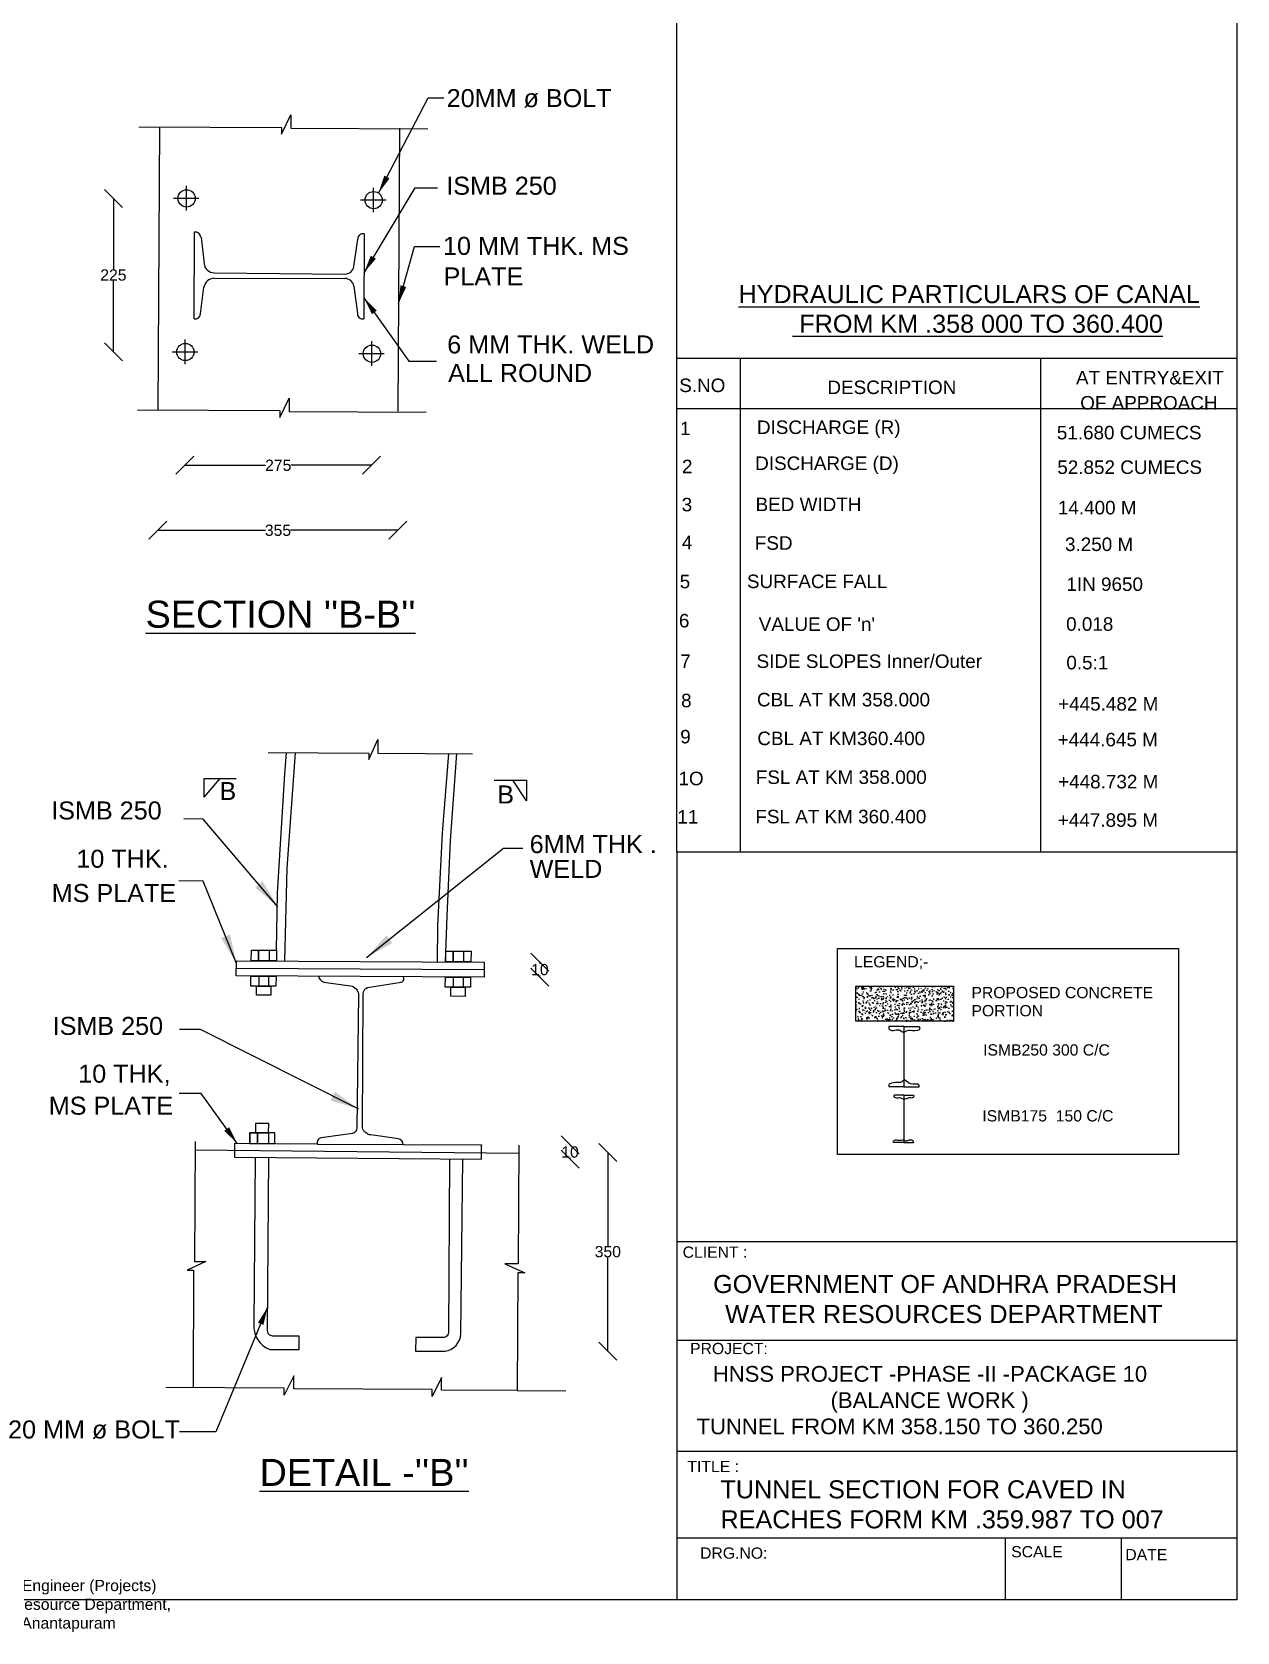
# Model space of a CAD drawing. Header units: millimetres. Extents: x -6546240 to -6538541, y 11661302 to 11667058.
# Drawn here: x -6541270 to -6538593, y 11661453 to 11665008 of the extents above; entities that cross this region are included whole.
import ezdxf

# ---------------------------------------------------------------- set-up
doc = ezdxf.new("R2010")
doc.units = ezdxf.units.MM
doc.header["$MEASUREMENT"] = 0
doc.layers.add('DIMENSION', color=7, linetype='Continuous')
doc.layers.add('TEXT', color=7, linetype='Continuous')
doc.styles.get("Standard").update_dxf_attribs({"font": 'arial.ttf', "height": 25})
doc.dimstyles.get("Standard").update_dxf_attribs({"dimtxt": 200, "dimasz": 110, "dimexe": 0.18, "dimexo": 0.0625, "dimgap": 0.09, "dimtad": 0, "dimtih": 1, "dimtoh": 1, "dimdec": 0, "dimzin": 0, "dimdsep": 46, "dimtxsty": 'Standard', "dimblk": 'OBLIQUE', "dimcen": 0.09, "dimse1": 1, "dimse2": 1, "dimadec": 0, "dimazin": 0, "dimtfac": 1, "dimtdec": 0, "dimtofl": 0, "dimtmove": 0, "dimatfit": 3, "dimfxl": 1, "dimtolj": 1, "dimtzin": 0, "dimarcsym": 0})

# ---------------------------------------------------------------- blocks, each defined once
blk = doc.blocks.new('_Oblique')
at = {"color": 0, "linetype": 'ByBlock', "lineweight": -2}
blk.add_line((-0.5, -0.5), (0.5, 0.5), dxfattribs=at)
blk = doc.blocks.new('*D35')
at = {"layer": 'Defpoints', "color": 0, "transparency": 16777216}
for p in [(-6540926.3, 11664637.9), (-6541088.8, 11664297.3), (-6540928.1, 11664297.3)]:
    blk.add_point(p, dxfattribs=at)
at = {"layer": 'DIMENSION', "color": 0, "lineweight": -2, "transparency": 16777216}
for p, q in [((-6541088.8, 11664637.9), (-6541088.8, 11664480.5)), ((-6541088.8, 11664297.3), (-6541088.8, 11664454.8))]:
    blk.add_line(p, q, dxfattribs=at)
at = {"layer": 'DIMENSION', "color": 0, "lineweight": -2, "transparency": 16777216, "xscale": 40, "yscale": 40, "zscale": 40}
for p, rotation in [((-6541088.8, 11664637.9), 90), ((-6541088.8, 11664297.3), 270)]:
    blk.add_blockref('_Oblique', p, dxfattribs=dict(at, rotation=rotation))
at = {"layer": 'DIMENSION', "color": 0, "transparency": 16777216, "insert": (-6541088.8, 11664467.6), "char_height": 25, "attachment_point": 5}
blk.add_mtext('\\A1;225', dxfattribs=at)
blk = doc.blocks.new('*D36')
at = {"layer": 'Defpoints', "color": 0, "transparency": 16777216}
for p in [(-6540929.9, 11664297.1), (-6540515.5, 11664294.9), (-6540515.5, 11664044.9)]:
    blk.add_point(p, dxfattribs=at)
at = {"layer": 'DIMENSION', "color": 0, "lineweight": -2, "transparency": 16777216}
for p, q in [((-6540929.9, 11664044.9), (-6540750.7, 11664044.9)), ((-6540515.5, 11664044.9), (-6540694.7, 11664044.9))]:
    blk.add_line(p, q, dxfattribs=at)
at = {"layer": 'DIMENSION', "color": 0, "lineweight": -2, "transparency": 16777216, "xscale": 40, "yscale": 40, "zscale": 40, "rotation": 180}
blk.add_blockref('_Oblique', (-6540929.9, 11664044.9), dxfattribs=at)
at = {"layer": 'DIMENSION', "color": 0, "lineweight": -2, "transparency": 16777216, "xscale": 40, "yscale": 40, "zscale": 40}
blk.add_blockref('_Oblique', (-6540515.5, 11664044.9), dxfattribs=at)
at = {"layer": 'DIMENSION', "color": 0, "transparency": 16777216, "insert": (-6540722.7, 11664044.9), "char_height": 25, "attachment_point": 5}
blk.add_mtext('\\A1;275', dxfattribs=at)
blk = doc.blocks.new('*D37')
at = {"layer": 'Defpoints', "color": 0, "transparency": 16777216}
for p in [(-6540989.8, 11664167.9), (-6540456.9, 11664165.1), (-6540456.9, 11663900.5)]:
    blk.add_point(p, dxfattribs=at)
at = {"layer": 'DIMENSION', "color": 0, "lineweight": -2, "transparency": 16777216}
for p, q in [((-6540989.8, 11663900.5), (-6540751.1, 11663900.5)), ((-6540456.9, 11663900.5), (-6540695.5, 11663900.5))]:
    blk.add_line(p, q, dxfattribs=at)
at = {"layer": 'DIMENSION', "color": 0, "lineweight": -2, "transparency": 16777216, "xscale": 40, "yscale": 40, "zscale": 40, "rotation": 180}
blk.add_blockref('_Oblique', (-6540989.8, 11663900.5), dxfattribs=at)
at = {"layer": 'DIMENSION', "color": 0, "lineweight": -2, "transparency": 16777216, "xscale": 40, "yscale": 40, "zscale": 40}
blk.add_blockref('_Oblique', (-6540456.9, 11663900.5), dxfattribs=at)
at = {"layer": 'DIMENSION', "color": 0, "transparency": 16777216, "insert": (-6540723.3, 11663900.5), "char_height": 25, "attachment_point": 5}
blk.add_mtext('\\A1;355', dxfattribs=at)
blk = doc.blocks.new('*D38')
at = {"layer": 'Defpoints', "color": 0, "transparency": 16777216}
for p in [(-6540265, 11662941.4), (-6540265.2, 11662907.5), (-6540141.6, 11662907.5)]:
    blk.add_point(p, dxfattribs=at)
at = {"layer": 'DIMENSION', "color": 0, "lineweight": -2, "transparency": 16777216}
for p, q in [((-6540141.6, 11662941.4), (-6540141.6, 11662937.3)), ((-6540141.6, 11662907.5), (-6540141.6, 11662911.6))]:
    blk.add_line(p, q, dxfattribs=at)
at = {"layer": 'DIMENSION', "color": 0, "lineweight": -2, "transparency": 16777216, "xscale": 40, "yscale": 40, "zscale": 40}
for p, rotation in [((-6540141.6, 11662941.4), 90), ((-6540141.6, 11662907.5), 270)]:
    blk.add_blockref('_Oblique', p, dxfattribs=dict(at, rotation=rotation))
at = {"layer": 'DIMENSION', "color": 0, "transparency": 16777216, "insert": (-6540141.6, 11662924.4), "char_height": 25, "attachment_point": 5}
blk.add_mtext('\\A1;10', dxfattribs=at)
blk = doc.blocks.new('*D39')
at = {"layer": 'Defpoints', "color": 0, "transparency": 16777216}
for p in [(-6540270.9, 11662535.2), (-6540271.1, 11662503.2), (-6540074.6, 11662503.2)]:
    blk.add_point(p, dxfattribs=at)
at = {"layer": 'DIMENSION', "color": 0, "lineweight": -2, "transparency": 16777216}
for p, q in [((-6540074.6, 11662535.2), (-6540074.6, 11662532.1)), ((-6540074.6, 11662503.2), (-6540074.6, 11662506.4))]:
    blk.add_line(p, q, dxfattribs=at)
at = {"layer": 'DIMENSION', "color": 0, "lineweight": -2, "transparency": 16777216, "xscale": 40, "yscale": 40, "zscale": 40}
for p, rotation in [((-6540074.6, 11662535.2), 90), ((-6540074.6, 11662503.2), 270)]:
    blk.add_blockref('_Oblique', p, dxfattribs=dict(at, rotation=rotation))
at = {"layer": 'DIMENSION', "color": 0, "transparency": 16777216, "insert": (-6540074.6, 11662519.2), "char_height": 25, "attachment_point": 5}
blk.add_mtext('\\A1;10', dxfattribs=at)
blk = doc.blocks.new('*D40')
at = {"layer": 'Defpoints', "color": 0, "transparency": 16777216}
for p in [(-6540271, 11662518.4), (-6540417.6, 11662077.2), (-6539990.7, 11662077.2)]:
    blk.add_point(p, dxfattribs=at)
at = {"layer": 'DIMENSION', "color": 0, "lineweight": -2, "transparency": 16777216}
for p, q in [((-6539990.7, 11662518.4), (-6539990.7, 11662310.6)), ((-6539990.7, 11662077.2), (-6539990.7, 11662284.9))]:
    blk.add_line(p, q, dxfattribs=at)
at = {"layer": 'DIMENSION', "color": 0, "lineweight": -2, "transparency": 16777216, "xscale": 40, "yscale": 40, "zscale": 40}
for p, rotation in [((-6539990.7, 11662518.4), 90), ((-6539990.7, 11662077.2), 270)]:
    blk.add_blockref('_Oblique', p, dxfattribs=dict(at, rotation=rotation))
at = {"layer": 'DIMENSION', "color": 0, "transparency": 16777216, "insert": (-6539990.7, 11662297.8), "char_height": 25, "attachment_point": 5}
blk.add_mtext('\\A1;350', dxfattribs=at)

msp = doc.modelspace()

# ---------------------------------------------------------------- hatches: boundary and pattern name
at = {"layer": 'DIMENSION'}
h = msp.add_hatch(dxfattribs=at)
h.set_pattern_fill('AR-CONC', color=0, scale=3, style=0)
h.set_pattern_definition([(50, (0, 0), (21.517805478, -1.88256405), [2.25, -24.75]), (355, (0, 0), (-4.16254001, 22.56576401), [1.8, -19.8]), (100.4514, (1.793, -0.157), (17.35528145, 20.683186262), [1.9122057, -21.03426336]), (46.1842, (0, 6), (32.01723146, -4.96557043), [3.375, -37.125]), (96.6356, (2.668, 5.586), (28.03988117, 29.22353613), [2.86830864, -31.55139]), (351.1842, (0, 6), (28.03985835, 29.22355803), [2.7, -29.7]), (21, (3, 4.5), (17.907211564, -12.07856672), [2.25, -24.75]), (326, (3, 4.5), (7.299459958, 21.75450135), [1.8, -19.8]), (71.4514, (4.492, 3.493), (25.206678857, 9.6759149), [1.9122057, -21.03426336]), (37.5, (0, 0), (0.3647956595, 9.986815615), [0, -19.56, 0, -20.1, 0, -19.875]), (7.5, (0, 0), (7.892086123, 11.8323513565), [0, -11.46, 0, -19.11, 0, -7.575]), (327.5, (-6.69, 0), (16.014673085, -0.676646152), [0, -7.5, 0, -23.4, 0, -31.05]), (317.5, (-9.69, 0), (17.49558508, 3.00314947), [0, -9.75, 0, -15.54, 0, -22.05])])
h.paths.add_polyline_path([(-6539222.9, 11662887.7), (-6539439.9, 11662887.7), (-6539439.9, 11662809.8), (-6539222.9, 11662809.8)])

# ---------------------------------------------------------------- linework, layer by layer
at = {"layer": 'Defpoints', "color": 0}
for points in [[(-6541032.2, 11664797.1), (-6540715.6, 11664795.4), (-6540715.7, 11664780.4), (-6540694.9, 11664823.4), (-6540695, 11664793.7), (-6540390.5, 11664792.1)], [(-6540986.4, 11664796.9), (-6540989.8, 11664167.9)], [(-6540453.6, 11664794.1), (-6540456.9, 11664165.1)], [(-6540927.1, 11664665.7), (-6540927.3, 11664610.9)], [(-6540511.5, 11664661.7), (-6540511.8, 11664607)], [(-6540955.6, 11664638.7), (-6540898.8, 11664638.4)], [(-6540540, 11664634.8), (-6540483.2, 11664634.5)], [(-6540909.5, 11664370.1), (-6540908.5, 11664563.3)], [(-6540894.2, 11664551.7), (-6540887.5, 11664492.6)], [(-6540531.7, 11664558.9), (-6540532.7, 11664370.4)], [(-6540554.7, 11664486.5), (-6540546.1, 11664547.6)], [(-6540865, 11664460.4), (-6540575, 11664460)], [(-6540864.9, 11664472.4), (-6540574.9, 11664469.8)], [(-6540895.1, 11664381.5), (-6540887.7, 11664440.5)], [(-6540555, 11664443), (-6540547, 11664381.9)], [(-6540929.8, 11664324.4), (-6540930.1, 11664269.7)], [(-6540515.3, 11664320.6), (-6540515.6, 11664265.9)], [(-6540958.3, 11664297.4), (-6540901.5, 11664297.1)], [(-6540543.9, 11664293.6), (-6540487.1, 11664293.3)], [(-6541035.5, 11664168.1), (-6540718.9, 11664166.4), (-6540719, 11664151.4), (-6540698.2, 11664194.4), (-6540698.4, 11664164.7), (-6540393.8, 11664163.1)], [(-6540745.2, 11663406.6), (-6540521.2, 11663405.4), (-6540521.3, 11663391.3), (-6540501.6, 11663436.1), (-6540501.8, 11663405.3), (-6540290.9, 11663404.2)], [(-6540726.3, 11662967.7), (-6540724.1, 11663094.2), (-6540708.4, 11663359.4), (-6540704.4, 11663406.4)], [(-6540685.2, 11663406.3), (-6540703.5, 11663150), (-6540708.6, 11662943.7)], [(-6540344.9, 11663404.5), (-6540358.8, 11663227.8), (-6540369.3, 11663022.2), (-6540369.7, 11662941.9)], [(-6540327.1, 11663404.4), (-6540340.9, 11663211.1), (-6540348.4, 11663043.1), (-6540351.8, 11662941.8)], [(-6540265.1, 11662924.4), (-6540815.8, 11662927.3)], [(-6540907.3, 11662542.4), (-6540908.7, 11662275.9), (-6540883.2, 11662275.8), (-6540924.9, 11662257), (-6540910.7, 11662256.9), (-6540912, 11661995.7)], [(-6540635.4, 11662537.1), (-6540820, 11662538.1), (-6540820.1, 11662507.5), (-6540271.1, 11662503.2), (-6540270.9, 11662533.5)], [(-6540445.6, 11662536.1), (-6540270.9, 11662535.2), (-6540270.9, 11662533.5)], [(-6540188.1, 11662534.7), (-6540189.5, 11662270.7), (-6540219.1, 11662270.9), (-6540174.7, 11662250.9), (-6540190.8, 11662251), (-6540192.2, 11661989.4), (-6540084, 11661988.8)], [(-6540907.4, 11662524), (-6540188.2, 11662517.1)], [(-6540192.2, 11661989.4), (-6540360.3, 11661990.2), (-6540360.2, 11662018.6), (-6540380.7, 11661976.2), (-6540380.6, 11661991.4), (-6540688.3, 11661993.1), (-6540688.2, 11662021.9), (-6540709.3, 11661978.9), (-6540709.2, 11661994.6), (-6540972.6, 11661996)]]:
    msp.add_lwpolyline(points, dxfattribs=at)
for points in [[(-6540782.4, 11662968), (-6540726.3, 11662967.7), (-6540726.5, 11662943.8), (-6540782.6, 11662944.1)], [(-6540782.4, 11662968), (-6540766.3, 11662967.9), (-6540766.4, 11662944), (-6540782.6, 11662944.1)], [(-6540766.3, 11662967.9), (-6540742.9, 11662967.8), (-6540743, 11662943.9), (-6540766.4, 11662944)], [(-6540350.5, 11662965.7), (-6540294.4, 11662965.4), (-6540294.6, 11662941.5), (-6540350.6, 11662941.8)], [(-6540350.5, 11662965.7), (-6540334.4, 11662965.6), (-6540334.5, 11662941.7), (-6540350.6, 11662941.8)], [(-6540334.4, 11662965.6), (-6540311, 11662965.5), (-6540311.1, 11662941.6), (-6540334.5, 11662941.7)], [(-6540815.7, 11662944.3), (-6540265, 11662941.4), (-6540265.2, 11662907.5), (-6540815.9, 11662910.4)], [(-6540783.4, 11662910.2), (-6540727.5, 11662909.9), (-6540727.7, 11662887.7), (-6540783.5, 11662888)], [(-6540783.4, 11662910.2), (-6540765.8, 11662910.2), (-6540765.9, 11662887.9), (-6540783.5, 11662888)], [(-6540771.2, 11662887.9), (-6540739.1, 11662887.7), (-6540739.2, 11662867.4), (-6540771.3, 11662867.6)], [(-6540743.4, 11662910), (-6540727.5, 11662909.9), (-6540727.7, 11662887.7), (-6540743.5, 11662887.7)], [(-6540351.5, 11662908), (-6540295.6, 11662907.7), (-6540295.8, 11662885.4), (-6540351.6, 11662885.7)], [(-6540351.5, 11662908), (-6540333.9, 11662907.9), (-6540334, 11662885.6), (-6540351.6, 11662885.7)], [(-6540339.3, 11662885.6), (-6540307.2, 11662885.4), (-6540307.3, 11662865.1), (-6540339.4, 11662865.3)], [(-6540311.5, 11662907.7), (-6540295.6, 11662907.7), (-6540295.8, 11662885.4), (-6540311.6, 11662885.5)], [(-6540785.6, 11662537.9), (-6540730.4, 11662537.6), (-6540730.3, 11662561.6), (-6540785.5, 11662561.9)], [(-6540785.5, 11662561.9), (-6540768.5, 11662561.8), (-6540768.7, 11662537.8), (-6540785.6, 11662537.9)], [(-6540773.4, 11662561.8), (-6540744, 11662561.7), (-6540743.9, 11662582.7), (-6540773.2, 11662582.8)], [(-6540768.5, 11662561.8), (-6540744.1, 11662561.7), (-6540744.3, 11662537.7), (-6540768.7, 11662537.8)]]:
    msp.add_lwpolyline(points, close=True, dxfattribs=at)
for points in [[(-6540632.7, 11662909.4), (-6540632.7, 11662906.5, 0.282908), (-6540616.6, 11662896.1), (-6540562.4, 11662888.4, -0.362655), (-6540544.2, 11662868.2), (-6540547.9, 11662572.7, -0.339439), (-6540557.6, 11662560.4), (-6540627.3, 11662550.6, 0.479319), (-6540635.4, 11662537.1), (-6540445.6, 11662536.1, 0.374363), (-6540455.7, 11662548.6), (-6540517.3, 11662557.1, -0.294041), (-6540535.7, 11662572.9), (-6540534.1, 11662870.9, -0.321689), (-6540524.1, 11662884.7), (-6540449.6, 11662896.9, 0.589582), (-6540445.4, 11662908.5, -2.230925)], [(-6540774.3, 11662507.1), (-6540776.8, 11662135.1, 0.326528), (-6540741.7, 11662080.7), (-6540676.5, 11662080.3), (-6540676.3, 11662110), (-6540734.5, 11662110.4, -0.414057), (-6540746.8, 11662122.9), (-6540743.9, 11662506.9)], [(-6540342.3, 11662503.8), (-6540344.3, 11662119.1, -0.364452), (-6540354.5, 11662107.1), (-6540417.4, 11662107.4), (-6540417.6, 11662077.2), (-6540352.1, 11662076.8, 0.363793), (-6540317.2, 11662115), (-6540312.7, 11662503.6)]]:
    msp.add_lwpolyline(points, format="xyb", dxfattribs=at)
for centre in [(-6540926.3, 11664637.9), (-6540510.7, 11664634), (-6540929, 11664296.7), (-6540514.6, 11664292.9)]:
    msp.add_circle(centre, 19.2, dxfattribs=at)
for centre, radius, start, end in [((-6540907.2, 11664550.3), 13, 6.0504, 95.7335), ((-6540534.5, 11664547.7), 11.6, 75.6362, 180.1895), ((-6540864.3, 11664495.8), 23.3, 187.7991, 268.5594), ((-6540574.5, 11664489.7), 20, 268.7313, 350.7256), ((-6540864.6, 11664437.1), 23.3, 90.8345, 171.5948), ((-6540574.7, 11664440), 20, 8.6683, 90.6626), ((-6540908.1, 11664383), 13, 263.6604, 353.3435), ((-6540535.4, 11664381.7), 11.6, 179.2044, 283.7577)]:
    msp.add_arc(centre, radius, start, end, dxfattribs=at)
at = {"layer": 'DIMENSION', "color": 0}
for points in [[(-6538593.3, 11661524.5), (-6546240.1, 11661524.5), (-6546240.1, 11667057.8), (-6538593.3, 11667057.8)], [(-6539837.6, 11664283.2), (-6538593.3, 11664283.2), (-6538593.3, 11663185.4), (-6539837.6, 11663185.4)], [(-6539480.4, 11662971.3), (-6538723.4, 11662971.3), (-6538723.4, 11662514), (-6539480.4, 11662514)], [(-6539439.9, 11662887.7), (-6539222.9, 11662887.7), (-6539222.9, 11662809.8), (-6539439.9, 11662809.8)]]:
    msp.add_lwpolyline(points, close=True, dxfattribs=at)
for points in [[(-6539837.6, 11664283.2), (-6539837.6, 11667057.8)], [(-6539696.4, 11664283.2), (-6539696.4, 11663185.4)], [(-6539029.7, 11664283.2), (-6539029.7, 11663185.4)], [(-6539837.6, 11664170.9), (-6538593.3, 11664170.9)], [(-6540887.4, 11663307.3), (-6540887.4, 11663349.1), (-6540816.5, 11663349.1)], [(-6540887.4, 11663307.3), (-6540852, 11663349.1)], [(-6540243, 11663345.5), (-6540171.6, 11663345.5), (-6540171.6, 11663299.2), (-6540202, 11663345.5)], [(-6539837.6, 11663185.4), (-6539837.6, 11661524.5)], [(-6539333.2, 11662798.4), (-6539366.3, 11662798.4)], [(-6539333.2, 11662798.4), (-6539333.2, 11662664)], [(-6539333.2, 11662798.4), (-6539300, 11662798.4)], [(-6539333.2, 11662664), (-6539366, 11662664)], [(-6539333.5, 11662645.9), (-6539354, 11662645.9)], [(-6539333.5, 11662645.9), (-6539333.5, 11662540.6)], [(-6539333.5, 11662645.9), (-6539312.1, 11662645.9)], [(-6539333.2, 11662664), (-6539299, 11662664)], [(-6539333.5, 11662540.6), (-6539355.2, 11662540.6)], [(-6539333.5, 11662540.6), (-6539311.9, 11662540.6)], [(-6539837.6, 11662320.2), (-6538593.3, 11662320.2)], [(-6539837.6, 11662101.3), (-6538593.3, 11662101.3)], [(-6538593.3, 11661853.7), (-6539837.6, 11661853.7)], [(-6539837.6, 11661662.4), (-6538593.3, 11661662.4)], [(-6539108.4, 11661662.4), (-6539108.4, 11661524.5)], [(-6538850.6, 11661662.4), (-6538850.6, 11661524.5)]]:
    msp.add_lwpolyline(points, dxfattribs=at)
for points in [[(-6539366.3, 11662798.4), (-6539366.3, 11662793), (-6539359.9, 11662789.6), (-6539347.4, 11662791), (-6539333.2, 11662784.4)], [(-6539300, 11662798.4), (-6539297.8, 11662793.5), (-6539314.3, 11662788.8), (-6539328.2, 11662787.7), (-6539333.2, 11662784.4)], [(-6539299, 11662664), (-6539300.7, 11662669.3), (-6539303.1, 11662669.8), (-6539323.2, 11662672.9), (-6539333.2, 11662679.6), (-6539337.9, 11662675), (-6539343.9, 11662673.5), (-6539360.4, 11662672.3), (-6539366.5, 11662668.3), (-6539366, 11662664)], [(-6539354, 11662645.9), (-6539355.7, 11662643.3), (-6539349.6, 11662639.7), (-6539342.8, 11662640.4), (-6539333.5, 11662635.5)], [(-6539312.1, 11662645.9), (-6539311.2, 11662643.8), (-6539313.9, 11662639.7), (-6539318.8, 11662639.4), (-6539328.3, 11662637.7), (-6539333.5, 11662635.5)], [(-6539355.2, 11662540.6), (-6539356.6, 11662541.6), (-6539353.8, 11662545.5), (-6539345.2, 11662545.5), (-6539333.5, 11662546.7)], [(-6539333.5, 11662546.7), (-6539329.2, 11662544.3), (-6539324.5, 11662545.2), (-6539313.3, 11662544.8), (-6539311.9, 11662540.6)]]:
    msp.add_spline(points, degree=3, dxfattribs=at)

# ---------------------------------------------------------------- texts
for s, p in [('CLIENT :', (-6539824.5, 11662284.3)), ('PROJECT:', (-6539808, 11662070.2)), ('TITLE :', (-6539813.9, 11661808.2)), ('DRG.NO:', (-6539785.7, 11661615.8)), ('SCALE', (-6539094.8, 11661618.8)), ('DATE ', (-6538841.3, 11661612.5))]:
    msp.add_text(s, height=25, dxfattribs=at).set_placement(p)
at = {"layer": 'DIMENSION', "color": 0, "insert": (-6541416.8, 11661568.8), "char_height": 25, "width": 454.246, "attachment_point": 1}
msp.add_mtext('\\pi33.544;Chief Engineer (Projects) \\P\\pi1.7906;Water Resource Department, \\P\\pi123.41;Anantapuram', dxfattribs=at)
at = {"layer": 'TEXT', "color": 0}
for s, height, p in [('20MM ø BOLT ', 40, (-6540348.6, 11664840.7)), ('ISMB 250', 40, (-6540349.5, 11664646.1)), ('10 MM THK. MS', 40, (-6540356.8, 11664512.5)), ('PLATE', 40, (-6540355.5, 11664444.5)), ('%%UHYDRAULIC PARTICULARS OF CANAL', 40, (-6539700.4, 11664405.2)), ('%%U FROM KM .358 000 TO 360.400', 40, (-6539580.8, 11664339.5)), ('6 MM THK. WELD ', 40, (-6540347.4, 11664293.5)), ('ALL ROUND', 40, (-6540345.4, 11664230)), ('S.NO', 30, (-6539832.1, 11664207.6)), ('DESCRIPTION', 30, (-6539503, 11664203.2)), ('AT ENTRY&EXIT', 30, (-6538950.8, 11664224.7)), ('OF APPROACH', 30, (-6538941.5, 11664168.8)), ('1', 30, (-6539830.2, 11664112)), ('DISCHARGE (R)', 30, (-6539659.5, 11664114.5)), ('51.680 CUMECS', 30, (-6538993.5, 11664102.6)), ('2', 30, (-6539826, 11664027.4)), ('DISCHARGE (D)', 30, (-6539663.4, 11664034.5)), ('52.852 CUMECS', 30, (-6538992.4, 11664025.7)), ('3', 30, (-6539826.7, 11663942.7)), ('BED WIDTH', 30, (-6539662.5, 11663943.1)), ('14.400 M', 30, (-6538991.1, 11663935.9)), ('4', 30, (-6539826.3, 11663858.5)), ('FSD', 30, (-6539664.2, 11663857.3)), ('3.250 M', 30, (-6538975.3, 11663854.5)), ('5', 30, (-6539831.1, 11663771.8)), ('SURFACE FALL', 30, (-6539681.7, 11663772.1)), ('1IN 9650', 30, (-6538972.2, 11663765.8)), ("%%USECTION ''B-B''", 60, (-6541017.3, 11663684.2)), ('6', 30, (-6539832.8, 11663684.8)), ("VALUE OF 'n'", 30, (-6539655.4, 11663676.9)), ('0.018', 30, (-6538972.8, 11663677.3)), ('7', 30, (-6539829.9, 11663594.8)), ('SIDE SLOPES Inner/Outer', 30, (-6539660.3, 11663594.7)), ('0.5:1', 30, (-6538972.3, 11663591.6)), ('8', 30, (-6539828, 11663507.4)), ('CBL AT KM 358.000', 30, (-6539659.4, 11663509.3)), ('+445.482 M', 30, (-6538990.5, 11663500)), ('9', 30, (-6539829.9, 11663427.1)), ('CBL AT KM360.400', 30, (-6539658.6, 11663423.2)), ('+444.645 M', 30, (-6538991.5, 11663420.6)), ('1O', 30, (-6539833.8, 11663334.2)), ('FSL AT KM 358.000', 30, (-6539662, 11663337)), ('+448.732 M', 30, (-6538990.5, 11663327.2)), ('B', 40, (-6540853.3, 11663301.3)), ('B', 40, (-6540236.3, 11663293.6)), ('ISMB 250', 40, (-6541226.9, 11663258.1)), ('11', 30, (-6539836.4, 11663249)), ('FSL AT KM 360.400', 30, (-6539663, 11663249.5)), ('+447.895 M', 30, (-6538991.2, 11663241.8)), ('6MM THK .', 40, (-6540164.3, 11663183.3)), ('10 THK.', 40, (-6541171.1, 11663150.8)), ('WELD', 40, (-6540164.3, 11663128.4)), ('MS PLATE', 40, (-6541225.8, 11663074.7)), ('LEGEND;-', 25, (-6539443.8, 11662929.5)), ('PROPOSED CONCRETE', 25, (-6539183.1, 11662861)), ('PORTION', 25, (-6539183.1, 11662820.8)), ('ISMB 250', 40, (-6541223.7, 11662779.5)), ('ISMB250 300 C/C', 25, (-6539157.1, 11662733.6)), ('10 THK,', 40, (-6541166.9, 11662673.3)), ('MS PLATE', 40, (-6541232.4, 11662602.2)), ('ISMB175  150 C/C', 25, (-6539158.9, 11662587.2)), ('20 MM ø BOLT', 40, (-6541322.7, 11661882.9)), ("%%UDETAIL -''B''", 60, (-6540764.1, 11661777.5))]:
    msp.add_text(s, height=height, dxfattribs=at).set_placement(p)
at = {"layer": 'TEXT', "color": 0, "attachment_point": 1}
for s, insert, char_height, width in [('\\pi28.407;GOVERNMENT OF ANDHRA PRADESH  \\P\\pi55.078;WATER RESOURCES DEPARTMENT ', (-6539785.2, 11662246), 40, 1080.115), ('\\pi36.179;HNSS PROJECT -PHASE -II -PACKAGE 10       \\P\\pi297.63;(BALANCE WORK ) \\P\\pi0;TUNNEL FROM KM 358.150 TO 360.250', (-6539793.5, 11662043.9), 35, 1030.632), ('TUNNEL SECTION FOR CAVED IN \\PREACHES FORM KM .359.987 TO 007', (-6539740.4, 11661789.9), 40, 1030.632)]:
    msp.add_mtext(s, dxfattribs=dict(at, insert=insert, char_height=char_height, width=width))

# ---------------------------------------------------------------- dimensions: what is measured, and where the dimension line sits
at = {"layer": 'DIMENSION', "color": 0}
for base, p1, p2, text, picture, middle in [((-6541088.8, 11664297.3), (-6540926.3, 11664637.9), (-6540928.1, 11664297.3), '225', '*D35', (-6541088.8, 11664467.6)), ((-6540141.6, 11662907.5), (-6540265, 11662941.4), (-6540265.2, 11662907.5), '10', '*D38', (-6540141.6, 11662924.4)), ((-6539990.7, 11662077.2), (-6540271, 11662518.4), (-6540417.6, 11662077.2), '350', '*D40', (-6539990.7, 11662297.8)), ((-6540074.6, 11662503.2), (-6540270.9, 11662535.2), (-6540271.1, 11662503.2), '10', '*D39', (-6540074.6, 11662519.2))]:
    dim = msp.add_linear_dim(base=base, p1=p1, p2=p2, angle=90, text=text, dimstyle='Standard', override={"dimtxt": 25, "dimasz": 40, "dimarcsym": 1}, dxfattribs=at)
    dim.commit()
    dim.dimension.update_dxf_attribs({"geometry": picture, "text_midpoint": middle})
for base, p1, p2, text, picture, middle in [((-6540515.5, 11664044.9), (-6540929.9, 11664297.1), (-6540515.5, 11664294.9), '275', '*D36', (-6540722.7, 11664044.9)), ((-6540456.9, 11663900.5), (-6540989.8, 11664167.9), (-6540456.9, 11664165.1), '355', '*D37', (-6540723.3, 11663900.5))]:
    dim = msp.add_linear_dim(base=base, p1=p1, p2=p2, text=text, dimstyle='Standard', override={"dimtxt": 25, "dimasz": 40, "dimarcsym": 1}, dxfattribs=at)
    dim.commit()
    dim.dimension.update_dxf_attribs({"geometry": picture, "text_midpoint": middle})

# ---------------------------------------------------------------- leaders
for points in [[(-6540499.9, 11664649.9), (-6540389.8, 11664861), (-6540355, 11664861)], [(-6540532.1, 11664472.9), (-6540418.9, 11664661.7), (-6540368.8, 11664661.7)], [(-6540455.6, 11664404.4), (-6540420.1, 11664531.2), (-6540363.7, 11664531.2)], [(-6540532.4, 11664417.3), (-6540432.7, 11664276.6), (-6540371.4, 11664276.6)], [(-6540813.7, 11662538.1), (-6540894, 11662649.1), (-6540942.5, 11662649.1)], [(-6540746.4, 11662174.6), (-6540861.1, 11661897.8), (-6540941.8, 11661897.8)]]:
    msp.add_leader(points, dimstyle='Standard', override={"dimtxt": 25, "dimasz": 40, "dimgap": 0.09, "dimtad": 0, "dimarcsym": 1}, dxfattribs=at)
at = {"layer": 'TEXT', "color": 0}
for points in [[(-6540723.5, 11663064), (-6540889.4, 11663259.1), (-6540932.1, 11663259.6)], [(-6540526.5, 11662951.6), (-6540222.2, 11663194.4), (-6540179.5, 11663194.3)], [(-6540815.4, 11662938.4), (-6540889.5, 11663120.7), (-6540943.5, 11663121.8)], [(-6540543.6, 11662614.3), (-6540895, 11662791.3), (-6540942.1, 11662791.3)]]:
    msp.add_leader(points, dimstyle='Standard', override={"dimasz": 65, "dimgap": 0.09, "dimtad": 0, "dimarcsym": 1}, dxfattribs=at)

doc.saveas('drawing.dxf')
